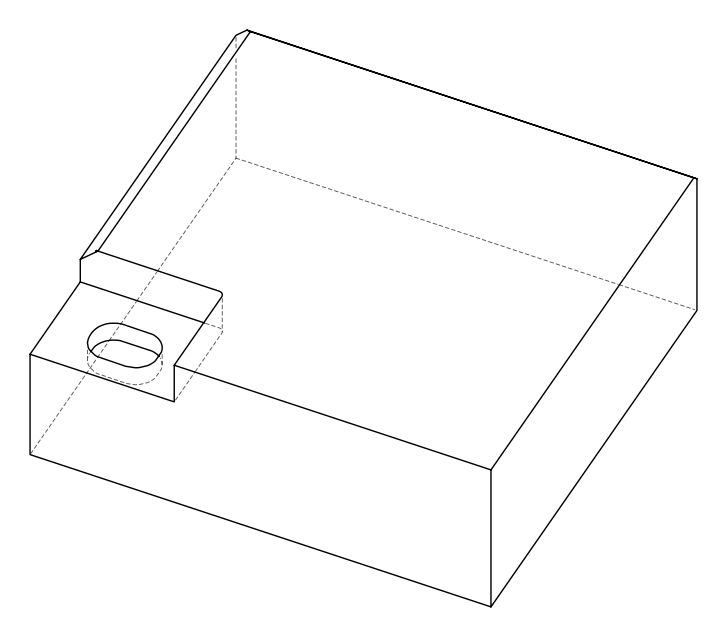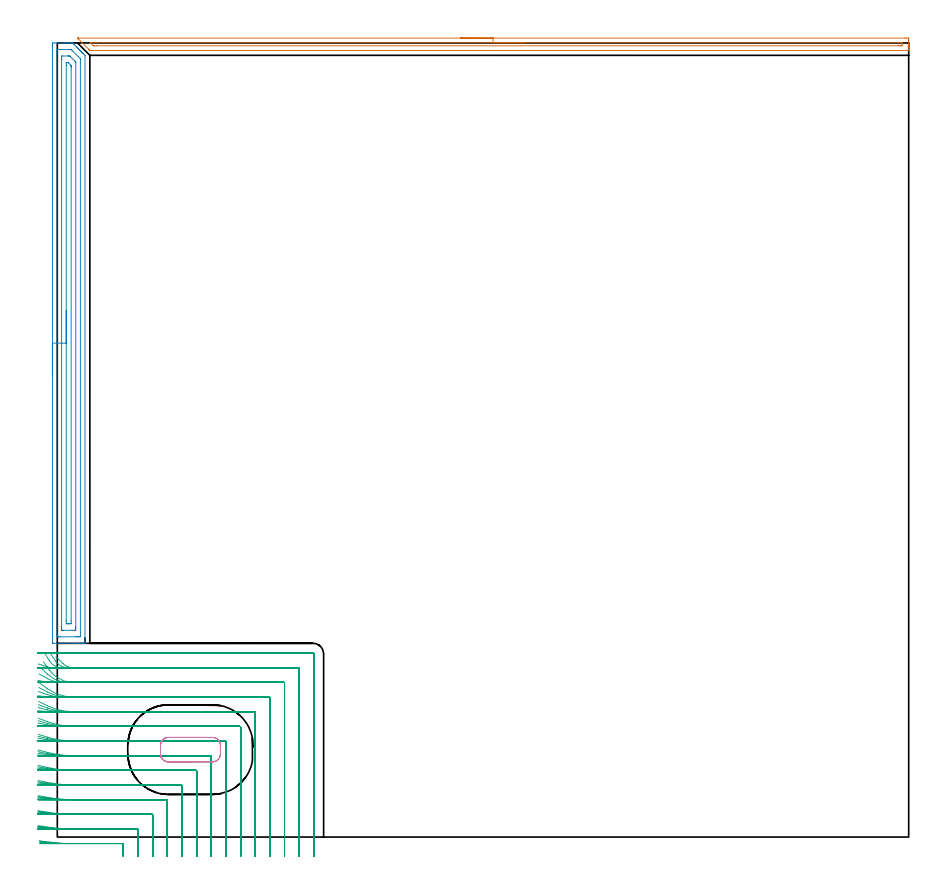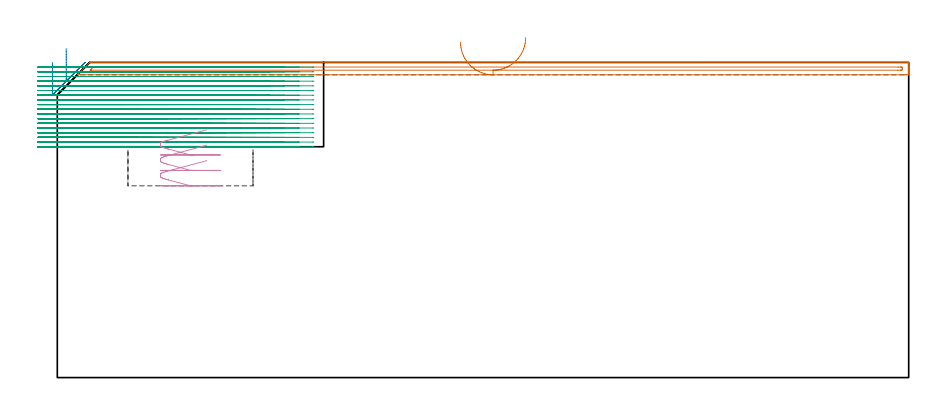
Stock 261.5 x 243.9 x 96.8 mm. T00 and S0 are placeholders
(PLAN: 4 operations, 2 tool changes, 61.5 min)
(1 AREA_MILL | FG_CHAMFER_SURFACE | UGT0205_001 | 4.21 min | 1865 mm3)
(2 AREA_MILL_1 | FG_CHAMFER_SURFACE_1 | UGT0205_001 | 6.09 min | 9479 mm3)
(3 MILL_CORNER_NOTCH_RECTANGULAR | CORNER_NOTCH_RECTANGULAR | NXT0201_008 | Follow Part, ap 1.5, ae 75% | 50.5 min | 125713 mm3)
(4 MILL_RECTANGULAR_POCKET | POCKET_RECTANGULAR_STRAIGHT | UGT0201_104 | Follow Part, ap 5, ae 75% | 0.66 min | 11087 mm3)
(TOOL UGT0205_001 | Chamfer Mill 20 x 3 x 45 deg. | D20 FL50 Z2)
(TOOL NXT0201_008 | ENDMILL 6mm [2P460-0600-NA 1630] | D6 FL26 Z6)
(TOOL UGT0201_104 | End Mill 20 mm | D20 FL22 Z2)
(OP 1 AREA_MILL)
G17 G21 G94 G90
T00 M6
G54
G17 G0 G90 X123.85 Y245.4 S1061 M3
G43 Z106.8 H0
Z103.
G94 G1 X123.888 Z102.128 F250.
X124.002 Z101.264
X124.191 Z100.412
X124.453 Z99.58
X124.787 Z98.774
X125.19 Z98.
X125.659 Z97.264
X126.19 Z96.572
X126.779 Z95.929
X127.422 Z95.34
X128.114 Z94.808
X128.85 Z94.34
X129.624 Z93.937
X130.43 Z93.603
X131.262 Z93.341
X132.114 Z93.152
X132.979 Z93.038
X133.85 Z93.
X260.339
X260.906 Y245.399 Z93.001
X261.465 Y245.392 Z93.003
X261.493 Y245.39 Z93.004
X261.5 Y244.834 Z93.559
Y244.24 Z94.157
Y243.945 Z94.451
Y243.35 Z95.046
Y243.055 Z95.34
Y242.464 Z95.935
Y241.976 Z96.424
Y241.64 Z96.751
Y241.612 Z96.778
X261.408 Y241.604 Z96.792
X261.392 Y241.603 Z96.794
X261.354 Y241.604 Z96.795
X10.36 Y241.6 Z96.8
X9.997 Y241.605 Z96.791
X9.87 Y241.73 Z96.667
X9.606 Y241.993 Z96.406
X6.497 Y245.104 Z93.296
X6.324 Y245.279 Z93.118
X6.218 Y245.392 Z93.006
X6.338 Y245.398 Z93.002
X6.457 Y245.4 Z93.
X6.497
X133.85
Y243.986 Z94.414
X258.231
X259.085 Y243.983 Z94.417
X259.123 Y243.981 Z94.419
X259.49 Y243.945 Z94.455
X259.495 Y243.574 Z94.826
X259.49 Y243.055 Z95.345
X259.156 Y243.023 Z95.377
X259.123 Y243.021 Z95.379
X258.268 Y243.019 Z95.381
X12.144 Y243.014 Z95.386
X11.289 Y243.018 Z95.382
X11.252 Y243.021 Z95.379
X11.007 Y243.055 Z95.345
X10.36 Y243.693 Z94.707
X10.113 Y243.945 Z94.455
X10.086 Y243.975 Z94.425
X10.197 Y243.981 Z94.419
X10.278 Y243.985 Z94.415
X10.32 Y243.986 Z94.414
X10.36
X133.85
X134.722 Z94.452
X135.587 Z94.566
X136.438 Z94.755
X137.27 Z95.017
X138.076 Z95.351
X138.85 Z95.754
X139.586 Z96.223
X140.278 Z96.754
X140.921 Z97.343
X141.511 Z97.986
X142.042 Z98.679
X142.51 Z99.414
X142.913 Z100.188
X143.247 Z100.994
X143.509 Z101.826
X143.698 Z102.678
X143.812 Z103.543
X143.85 Z104.414
G0 Z106.8
M5
M2
(OP 2 AREA_MILL_1)
G17 G21 G94 G90
T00 M6
G54
G17 G0 G90 X-1.5 Y141.7 S1061 M3
G43 Z106.8 H0
Z96.8
G94 G1 Y141.738 Z95.928 F250.
Y141.852 Z95.064
Y142.041 Z94.212
Y142.303 Z93.38
Y142.637 Z92.574
Y143.04 Z91.8
Y143.508 Z91.064
Y144.04 Z90.372
Y144.629 Z89.729
Y145.272 Z89.14
Y145.964 Z88.608
Y146.7 Z88.14
Y147.474 Z87.737
Y148.28 Z87.403
Y149.112 Z87.141
Y149.964 Z86.952
Y150.828 Z86.838
Y151.7 Z86.8
Y242.945
X-1.499 Y243.28 Z86.801
X-1.493 Y243.832 Z86.804
X-1.491 Y243.892 Z86.805
X-0.944 Y243.9 Z87.352
X1.722 Z90.016
X2.267 Z90.564
X2.611 Z90.907
X3.156 Z91.452
X3.5 Z91.795
X4.317 Z92.616
X4.353 Z92.652
X4.691 Y243.899 Z92.986
X4.725 Y243.876 Z93.022
X5.155 Y243.445 Z93.454
X5.278 Y243.323 Z93.575
X5.826 Y242.775 Z94.124
X5.87 Y242.731 Z94.168
X5.916 Y242.685 Z94.215
X6.12 Y242.48 Z94.419
X6.167 Y242.435 Z94.464
X6.214 Y242.387 Z94.513
X6.415 Y242.185 Z94.714
X6.463 Y242.138 Z94.76
X6.511 Y242.089 Z94.81
X6.71 Y241.89 Z95.009
X6.759 Y241.842 Z95.056
X6.809 Y241.791 Z95.108
X7.005 Y241.596 Z95.304
X7.056 Y241.546 Z95.352
X7.107 Y241.493 Z95.406
X7.299 Y241.301 Z95.598
X7.352 Y241.249 Z95.649
X7.405 Y241.196 Z95.704
X7.594 Y241.006 Z95.893
X7.648 Y240.953 Z95.945
X7.703 Y240.898 Z96.002
X7.889 Y240.711 Z96.188
X7.944 Y240.657 Z96.241
X8.001 Y240.6 Z96.299
X8.501 Y240.1 Z96.799
X8.5 Y59.673 Z96.8
X8.497 Y59.51 Z96.788
X8.459 Y59.508 Z96.75
X8.07 Y59.5 Z96.369
X7.744 Z96.043
X7.056 Z95.351
X5.823 Z94.12
X5.278 Z93.572
X4.661 Z92.957
X-1.217 Y59.501 Z87.08
X-1.492 Y59.51 Z86.806
X-1.499 Y59.784 Z86.799
Y59.801
X-1.5 Y151.7 Z86.8
X-0.086 Z88.214
Y240.6
X-0.084 Y241.493 Z88.216
X-0.083 Y241.521 Z88.217
X-0.056 Y241.89 Z88.244
X0.431 Y241.898 Z88.731
X0.833 Y241.899 Z89.133
X1.318 Y241.9 Z89.618
X3.986 Y241.898 Z92.286
X4.186 Y241.893 Z92.486
X4.235 Y241.89 Z92.535
X4.297 Y241.842 Z92.597
X4.389 Y241.755 Z92.689
X4.656 Y241.493 Z92.956
X6.442 Y239.706 Z94.742
X7.056 Y239.083 Z95.356
X7.082 Y238.813 Z95.382
X7.084 Y238.785 Z95.384
X7.086 Y237.92 Z95.386
Y62.8
X7.084 Y61.907 Z95.384
X7.083 Y61.879 Z95.383
X7.056 Y61.51 Z95.356
X6.569 Y61.502 Z94.869
X6.167 Y61.501 Z94.467
X5.682 Y61.5 Z93.982
X0.833 Y61.501 Z89.133
X0.346 Y61.503 Z88.646
X-0.056 Y61.51 Z88.244
X-0.083 Y61.907 Z88.217
X-0.084 Y61.936 Z88.216
X-0.086 Y62.8 Z88.214
Y151.7
X1.328 Z89.628
X1.329 Y238.813 Z89.629
X1.33 Y239.207 Z89.63
X1.336 Y239.706 Z89.636
X1.344 Y239.89 Z89.644
X1.532 Y239.898 Z89.832
X3.308 Y239.9 Z91.608
X3.5 Y239.898 Z91.8
X3.692 Y239.891 Z91.992
X3.806 Y239.883 Z92.106
X3.868 Y239.826 Z92.168
X3.994 Y239.706 Z92.294
X5.278 Y238.422 Z93.578
X5.527 Y238.168 Z93.827
X5.65 Y238.039 Z93.95
X5.665 Y238.007 Z93.965
X5.669 Y237.976 Z93.969
X5.671 Y237.92 Z93.971
Y64.587
X5.67 Y64.193 Z93.97
X5.664 Y63.694 Z93.964
X5.656 Y63.51 Z93.956
X5.468 Y63.502 Z93.768
X5.278 Y63.501 Z93.578
X4.581 Y63.5 Z92.881
X1.915 Z90.215
X1.722 Y63.501 Z90.022
X1.53 Y63.504 Z89.83
X1.402 Y63.51 Z89.702
X1.335 Y63.522 Z89.635
X1.332 Y63.562 Z89.632
X1.33 Y63.694 Z89.63
X1.328 Y64.089 Z89.628
Y64.587
Y151.7
X2.743 Z91.043
Y237.026
X2.748 Y237.782 Z91.048
X2.75 Y237.886 Z91.05
X2.848 Y237.89 Z91.148
X3.065 Y237.894 Z91.365
X3.282 Y237.892 Z91.582
X3.335 Y237.89 Z91.635
X3.393 Y237.846 Z91.693
X3.5 Y237.743 Z91.8
X4.216 Y237.026 Z92.516
X4.25 Y236.974 Z92.55
X4.253 Y236.93 Z92.553
X4.255 Y236.836 Z92.555
X4.257 Y236.645 Z92.557
Y236.265
Y66.374
X4.252 Y65.618 Z92.552
X4.25 Y65.514 Z92.55
X4.152 Y65.51 Z92.452
X3.935 Y65.505 Z92.235
X3.5 Y65.5 Z91.8
X3.481 Z91.781
X3.058 Y65.503 Z91.358
X2.847 Y65.507 Z91.147
X2.75 Y65.511 Z91.05
X2.743 Y66.374 Z91.043
Y151.7
Y152.572 Z91.081
Y153.436 Z91.195
Y154.288 Z91.383
Y155.12 Z91.646
Y155.926 Z91.98
Y156.7 Z92.382
Y157.436 Z92.851
Y158.128 Z93.382
Y158.771 Z93.972
Y159.36 Z94.615
Y159.892 Z95.307
Y160.36 Z96.043
Y160.763 Z96.816
Y161.097 Z97.622
Y161.359 Z98.454
Y161.548 Z99.306
Y161.662 Z100.171
Y161.7 Z101.043
G0 Z106.8
M5
M2
(OP 3 MILL_CORNER_NOTCH_RECTANGULAR)
G17 G21 G94 G90
T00 M6
G54
G17 G0 G90 X20.3 Y-6. S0 M3
G43 Z106.8 H1
Z95.361
G94 G1 Y-3. F250.
Y-2.296 F500.
G3 X20.004 Y-2. R0.3
G1 X4.878
G2 X-2.585 Y-1.522 R58.5
G1 X-5.561 Y-1.139 F250.
G0 Z106.8
X24.8 Y-6.
Z95.361
G1 Y-3.
Y2.204 F500.
G3 X24.504 Y2.5 R0.3
G1 X4.878
G2 X-3. Y3.078 R54.
G1 X-5.968 Y3.515 F250.
G0 Z106.8
X29.3 Y-6.
Z95.361
G1 Y-3.
Y6.704 F500.
G3 X29.004 Y7. R0.3
G1 X4.878
G2 X-3. Y7.631 R49.5
G1 X-5.962 Y8.108 F250.
G0 Z106.8
X33.8 Y-6.
Z95.361
G1 Y-3.
Y11.203 F500.
G3 X33.503 Y11.5 R0.3
G1 X4.878
G2 X-3. Y12.195 R45.
G1 X-5.954 Y12.72 F250.
G0 Z106.8
X38.3 Y-6.
Z95.361
G1 Y-3.
Y15.703 F500.
G3 X38.003 Y16. R0.3
G1 X4.878
G2 X-3. Y16.774 R40.5
G1 X-5.943 Y17.357 F250.
G0 Z106.8
X42.8 Y-6.
Z95.361
G1 Y-3.
Y20.203 F500.
G3 X42.503 Y20.5 R0.3
G1 X4.878
G2 X-3. Y21.373 R36.
G1 X-5.927 Y22.029 F250.
G0 Z106.8
X47.3 Y-6.
Z95.361
G1 Y-3.
Y24.703 F500.
G3 X47.003 Y25. R0.3
G1 X4.878
G2 X-3. Y26.001 R31.5
G1 X-5.905 Y26.751 F250.
G0 Z106.8
X51.8 Y-6.
Z95.361
G1 Y-3.
Y29.203 F500.
G3 X51.503 Y29.5 R0.3
G1 X4.878
G2 X-3. Y30.675 R27.
G1 X-5.869 Y31.55 F250.
G0 Z106.8
X56.3 Y-6.
Z95.361
G1 Y-3.
Y33.703 F500.
G3 X56.003 Y34. R0.3
G1 X4.878
G2 X-3. Y35.424 R22.5
G1 X-5.81 Y36.475 F250.
G0 Z106.8
X60.8 Y-6.
Z95.361
G1 Y-3.
Y38.203 F500.
G3 X60.503 Y38.5 R0.3
G1 X4.878
G2 X-3. Y40.316 R18.
G1 X-5.697 Y41.629 F250.
G0 Z106.8
X65.3 Y-6.
Z95.361
G1 Y-3.
Y42.702 F500.
G3 X65.002 Y43. R0.3
G1 X4.878
G2 X-3. Y45.537 R13.5
G1 X-5.436 Y47.288 F250.
G0 Z106.8
X69.8 Y-6.
Z95.361
G1 Y-3.
Y47.202 F500.
G3 X69.502 Y47.5 R0.3
G1 X4.878
G2 X-2.472 Y51.306 R9.
G1 X-4.203 Y53.756 F250.
G0 Z106.8
X74.3 Y-6.
Z95.361
G1 Y-3.
Y51.702 F500.
G3 X74.002 Y52. R0.3
G1 X4.878
G2 X1.74 Y53.275 R4.5
G1 X-0.41 Y55.367 F250.
G0 Z106.8
X78.8 Y-6.
Z95.361
G1 Y-3.
Y56.202 F500.
G3 X78.502 Y56.5 R0.3
G1 X4.878
X1.878 F250.
G0 Z106.8
X20.3 Y-6.
Z93.922
G1 Y-3.
Y-2.296 F500.
G3 X20.004 Y-2. R0.3
G1 X3.247
G2 X-2.457 Y-1.721 R58.5
G1 X-5.443 Y-1.429 F250.
G0 Z106.8
X24.8 Y-6.
Z93.922
G1 Y-3.
Y2.204 F500.
G3 X24.504 Y2.5 R0.3
G1 X3.247
G2 X-3. Y2.863 R54.
G1 X-5.98 Y3.21 F250.
G0 Z106.8
X29.3 Y-6.
Z93.922
G1 Y-3.
Y6.704 F500.
G3 X29.004 Y7. R0.3
G1 X3.247
G2 X-3. Y7.396 R49.5
G1 X-5.976 Y7.774 F250.
G0 Z106.8
X33.8 Y-6.
Z93.922
G1 Y-3.
Y11.203 F500.
G3 X33.503 Y11.5 R0.3
G1 X3.247
G2 X-3. Y11.936 R45.
G1 X-5.971 Y12.352 F250.
G0 Z106.8
X38.3 Y-6.
Z93.922
G1 Y-3.
Y15.703 F500.
G3 X38.003 Y16. R0.3
G1 X3.247
G2 X-3. Y16.485 R40.5
G1 X-5.964 Y16.947 F250.
G0 Z106.8
X42.8 Y-6.
Z93.922
G1 Y-3.
Y20.203 F500.
G3 X42.503 Y20.5 R0.3
G1 X3.247
G2 X-3. Y21.046 R36.
G1 X-5.954 Y21.567 F250.
G0 Z106.8
X47.3 Y-6.
Z93.922
G1 Y-3.
Y24.703 F500.
G3 X47.003 Y25. R0.3
G1 X3.247
G2 X-3. Y25.626 R31.5
G1 X-5.94 Y26.221 F250.
G0 Z106.8
X51.8 Y-6.
Z93.922
G1 Y-3.
Y29.203 F500.
G3 X51.503 Y29.5 R0.3
G1 X3.247
G2 X-3. Y30.233 R27.
G1 X-5.919 Y30.927 F250.
G0 Z106.8
X56.3 Y-6.
Z93.922
G1 Y-3.
Y33.703 F500.
G3 X56.003 Y34. R0.3
G1 X3.247
G2 X-3. Y34.885 R22.5
G1 X-5.882 Y35.718 F250.
G0 Z106.8
X60.8 Y-6.
Z93.922
G1 Y-3.
Y38.203 F500.
G3 X60.503 Y38.5 R0.3
G1 X3.247
G2 X-3. Y39.619 R18.
G1 X-5.814 Y40.66 F250.
G0 Z106.8
X65.3 Y-6.
Z93.922
G1 Y-3.
Y42.702 F500.
G3 X65.002 Y43. R0.3
G1 X3.247
G2 X-3. Y44.532 R13.5
G1 X-5.659 Y45.921 F250.
G0 Z106.8
X69.8 Y-6.
Z93.922
G1 Y-3.
Y47.202 F500.
G3 X69.502 Y47.5 R0.3
G1 X3.247
G2 X-3. Y50.021 R9.
G1 X-5.16 Y52.104 F250.
G0 Z106.8
X74.3 Y-6.
Z93.922
G1 Y-3.
Y51.702 F500.
G3 X74.002 Y52. R0.3
G1 X3.247
G2 X-0.484 Y53.984 R4.5
G1 X-2.161 Y56.472 F250.
G0 Z106.8
X78.8 Y-6.
Z93.922
G1 Y-3.
Y56.202 F500.
G3 X78.502 Y56.5 R0.3
G1 X3.247
X0.247 F250.
G0 Z106.8
X20.3 Y-6.
Z92.483
G1 Y-3.
Y-2.296 F500.
G3 X20.004 Y-2. R0.3
G1 X1.392
G2 X-2.337 Y-1.881 R58.5
G1 X-5.331 Y-1.69 F250.
G0 Z106.8
X24.8 Y-6.
Z92.483
G1 Y-3.
Y2.204 F500.
G3 X24.504 Y2.5 R0.3
G1 X1.392
G2 X-3. Y2.679 R54.
G1 X-5.99 Y2.923 F250.
G0 Z106.8
X29.3 Y-6.
Z92.483
G1 Y-3.
Y6.704 F500.
G3 X29.004 Y7. R0.3
G1 X1.392
G2 X-3. Y7.195 R49.5
G1 X-5.988 Y7.461 F250.
G0 Z106.8
X33.8 Y-6.
Z92.483
G1 Y-3.
Y11.203 F500.
G3 X33.503 Y11.5 R0.3
G1 X1.392
G2 X-3. Y11.715 R45.
G1 X-5.986 Y12.008 F250.
G0 Z106.8
X38.3 Y-6.
Z92.483
G1 Y-3.
Y15.703 F500.
G3 X38.003 Y16. R0.3
G1 X1.392
G2 X-3. Y16.239 R40.5
G1 X-5.982 Y16.564 F250.
G0 Z106.8
X42.8 Y-6.
Z92.483
G1 Y-3.
Y20.203 F500.
G3 X42.503 Y20.5 R0.3
G1 X1.392
G2 X-3. Y20.769 R36.
G1 X-5.978 Y21.135 F250.
G0 Z106.8
X47.3 Y-6.
Z92.483
G1 Y-3.
Y24.703 F500.
G3 X47.003 Y25. R0.3
G1 X1.392
G2 X-3. Y25.308 R31.5
G1 X-5.971 Y25.726 F250.
G0 Z106.8
X51.8 Y-6.
Z92.483
G1 Y-3.
Y29.203 F500.
G3 X51.503 Y29.5 R0.3
G1 X1.392
G2 X-3. Y29.86 R27.
G1 X-5.96 Y30.348 F250.
G0 Z106.8
X56.3 Y-6.
Z92.483
G1 Y-3.
Y33.703 F500.
G3 X56.003 Y34. R0.3
G1 X1.392
G2 X-3. Y34.433 R22.5
G1 X-5.942 Y35.018 F250.
G0 Z106.8
X60.8 Y-6.
Z92.483
G1 Y-3.
Y38.203 F500.
G3 X60.503 Y38.5 R0.3
G1 X1.392
G2 X-3. Y39.044 R18.
G1 X-5.909 Y39.776 F250.
G0 Z106.8
X65.3 Y-6.
Z92.483
G1 Y-3.
Y42.702 F500.
G3 X65.002 Y43. R0.3
G1 X1.392
G2 X-3. Y43.734 R13.5
G1 X-5.837 Y44.71 F250.
G0 Z106.8
X69.8 Y-6.
Z92.483
G1 Y-3.
Y47.202 F500.
G3 X69.502 Y47.5 R0.3
G1 X1.392
G2 X-3. Y48.644 R9.
G1 X-5.619 Y50.108 F250.
G0 Z106.8
X74.3 Y-6.
Z92.483
G1 Y-3.
Y51.702 F500.
G3 X74.002 Y52. R0.3
G1 X1.392
G2 X-2.47 Y54.191 R4.5
G1 X-4.01 Y56.766 F250.
G0 Z106.8
X78.8 Y-6.
Z92.483
G1 Y-3.
Y56.202 F500.
G3 X78.502 Y56.5 R0.3
G1 X1.392
X-1.608 F250.
G0 Z106.8
X20.3 Y-6.
Z91.044
G1 Y-3.
Y-2.296 F500.
G3 X20.004 Y-2. R0.3
G1 X-1.579
G2 X-2.239 Y-1.996 R58.5
G1 X-5.239 Y-1.962 F250.
G0 Z106.8
X24.8 Y-6.
Z91.044
G1 Y-3.
Y2.204 F500.
G3 X24.504 Y2.5 R0.3
G1 X-1.579
G2 X-3. Y2.519 R54.
G1 X-5.999 Y2.598 F250.
G0 Z106.8
X29.3 Y-6.
Z91.044
G1 Y-3.
Y6.704 F500.
G3 X29.004 Y7. R0.3
G1 X-1.579
G2 X-3. Y7.02 R49.5
G1 X-5.999 Y7.107 F250.
G0 Z106.8
X33.8 Y-6.
Z91.044
G1 Y-3.
Y11.204 F500.
G3 X33.504 Y11.5 R0.3
G1 X-1.579
G2 X-3. Y11.522 R45.
G1 X-5.999 Y11.617 F250.
G0 Z106.8
X38.3 Y-6.
Z91.044
G1 Y-3.
Y15.703 F500.
G3 X38.003 Y16. R0.3
G1 X-1.579
G2 X-3. Y16.025 R40.5
G1 X-5.998 Y16.13 F250.
G0 Z106.8
X42.8 Y-6.
Z91.044
G1 Y-3.
Y20.203 F500.
G3 X42.503 Y20.5 R0.3
G1 X-1.579
G2 X-3. Y20.528 R36.
G1 X-5.998 Y20.646 F250.
G0 Z106.8
X47.3 Y-6.
Z91.044
G1 Y-3.
Y24.703 F500.
G3 X47.003 Y25. R0.3
G1 X-1.579
G2 X-3. Y25.032 R31.5
G1 X-5.997 Y25.167 F250.
G0 Z106.8
X51.8 Y-6.
Z91.044
G1 Y-3.
Y29.203 F500.
G3 X51.503 Y29.5 R0.3
G1 X-1.579
G2 X-3. Y29.537 R27.
G1 X-5.996 Y29.695 F250.
G0 Z106.8
X56.3 Y-6.
Z91.044
G1 Y-3.
Y33.703 F500.
G3 X56.003 Y34. R0.3
G1 X-1.579
G2 X-3. Y34.045 R22.5
G1 X-5.994 Y34.234 F250.
G0 Z106.8
X60.8 Y-6.
Z91.044
G1 Y-3.
Y38.203 F500.
G3 X60.503 Y38.5 R0.3
G1 X-1.579
G2 X-3. Y38.556 R18.
G1 X-5.991 Y38.793 F250.
G0 Z106.8
X65.3 Y-6.
Z91.044
G1 Y-3.
Y42.702 F500.
G3 X65.002 Y43. R0.3
G1 X-1.579
G2 X-3. Y43.075 R13.5
G1 X-5.983 Y43.391 F250.
G0 Z106.8
X69.8 Y-6.
Z91.044
G1 Y-3.
Y47.202 F500.
G3 X69.502 Y47.5 R0.3
G1 X-1.579
G2 X-3. Y47.613 R9.
G1 X-5.962 Y48.087 F250.
G0 Z106.8
X74.3 Y-6.
Z91.044
G1 Y-3.
Y51.702 F500.
G3 X74.002 Y52. R0.3
G1 X-1.579
G2 X-3. Y52.23 R4.5
G1 X-5.846 Y53.178 F250.
G0 Z106.8
X78.8 Y-6.
Z91.044
G1 Y-3.
Y56.202 F500.
G3 X78.502 Y56.5 R0.3
G1 X-1.579
X-4.579 F250.
G0 Z106.8
X20.3 Y-6.
Z89.605
G1 Y-3.
Y-2.296 F500.
G3 X20.004 Y-2. R0.3
G1 X-2.236
X-5.236 F250.
G0 Z106.8
X24.8 Y-6.
Z89.605
G1 Y-3.
Y2.204 F500.
G3 X24.504 Y2.5 R0.3
G1 X-2.812
X-3.
X-6. Y2.511 F250.
G0 Z106.8
X29.3 Y-6.
Z89.605
G1 Y-3.
Y6.704 F500.
G3 X29.004 Y7. R0.3
G1 X-2.812
X-3.
X-6. Y7.012 F250.
G0 Z106.8
X33.8 Y-6.
Z89.605
G1 Y-3.
Y11.203 F500.
G3 X33.503 Y11.5 R0.3
G1 X-2.812
X-3.
X-6. Y11.513 F250.
G0 Z106.8
X38.3 Y-6.
Z89.605
G1 Y-3.
Y15.703 F500.
G3 X38.003 Y16. R0.3
G1 X-2.812
X-3.
X-6. Y16.014 F250.
G0 Z106.8
X42.8 Y-6.
Z89.605
G1 Y-3.
Y20.203 F500.
G3 X42.503 Y20.5 R0.3
G1 X-2.812
X-3.
X-6. Y20.516 F250.
G0 Z106.8
X47.3 Y-6.
Z89.605
G1 Y-3.
Y24.703 F500.
G3 X47.003 Y25. R0.3
G1 X-2.812
X-3. Y25.001
X-6. Y25.018 F250.
G0 Z106.8
X51.8 Y-6.
Z89.605
G1 Y-3.
Y29.203 F500.
G3 X51.503 Y29.5 R0.3
G1 X-2.812
X-3. Y29.501
X-6. Y29.522 F250.
G0 Z106.8
X56.3 Y-6.
Z89.605
G1 Y-3.
Y33.703 F500.
G3 X56.003 Y34. R0.3
G1 X-2.812
X-3. Y34.001
X-6. Y34.026 F250.
G0 Z106.8
X60.8 Y-6.
Z89.605
G1 Y-3.
Y38.203 F500.
G3 X60.503 Y38.5 R0.3
G1 X-2.812
X-3. Y38.501
X-6. Y38.532 F250.
G0 Z106.8
X65.3 Y-6.
Z89.605
G1 Y-3.
Y42.702 F500.
G3 X65.002 Y43. R0.3
G1 X-2.812
X-3. Y43.001
X-6. Y43.043 F250.
G0 Z106.8
X69.8 Y-6.
Z89.605
G1 Y-3.
Y47.202 F500.
G3 X69.502 Y47.5 R0.3
G1 X-2.812
X-3. Y47.502
X-5.999 Y47.565 F250.
G0 Z106.8
X74.3 Y-6.
Z89.605
G1 Y-3.
Y51.702 F500.
G3 X74.002 Y52. R0.3
G1 X-2.812
X-3. Y52.004
X-5.997 Y52.129 F250.
G0 Z106.8
X78.8 Y-6.
Z89.605
G1 Y-3.
Y56.202 F500.
G3 X78.502 Y56.5 R0.3
G1 X-2.812
X-5.812 F250.
G0 Z106.8
X20.3 Y-6.
Z88.167
G1 Y-3.
Y-2.296 F500.
G3 X20.004 Y-2. R0.3
G1 X-2.236
X-5.236 F250.
G0 Z106.8
X24.8 Y-6.
Z88.167
G1 Y-3.
Y2.204 F500.
G3 X24.504 Y2.5 R0.3
G1 X-3.
X-6. F250.
G0 Z106.8
X29.3 Y-6.
Z88.167
G1 Y-3.
Y6.704 F500.
G3 X29.004 Y7. R0.3
G1 X-3.
X-6. F250.
G0 Z106.8
X33.8 Y-6.
Z88.167
G1 Y-3.
Y11.204 F500.
G3 X33.504 Y11.5 R0.3
G1 X-3.
X-6. F250.
G0 Z106.8
X38.3 Y-6.
Z88.167
G1 Y-3.
Y15.703 F500.
G3 X38.003 Y16. R0.3
G1 X-3.
X-6. F250.
G0 Z106.8
X42.8 Y-6.
Z88.167
G1 Y-3.
Y20.203 F500.
G3 X42.503 Y20.5 R0.3
G1 X-3.
X-6. F250.
G0 Z106.8
X47.3 Y-6.
Z88.167
G1 Y-3.
Y24.703 F500.
G3 X47.003 Y25. R0.3
G1 X-3.
X-6. F250.
G0 Z106.8
X51.8 Y-6.
Z88.167
G1 Y-3.
Y29.203 F500.
G3 X51.503 Y29.5 R0.3
G1 X-3.
X-6. F250.
G0 Z106.8
X56.3 Y-6.
Z88.167
G1 Y-3.
Y33.703 F500.
G3 X56.003 Y34. R0.3
G1 X-3.
X-6. F250.
G0 Z106.8
X60.8 Y-6.
Z88.167
G1 Y-3.
Y38.203 F500.
G3 X60.503 Y38.5 R0.3
G1 X-3.
X-6. F250.
G0 Z106.8
X65.3 Y-6.
Z88.167
G1 Y-3.
Y42.702 F500.
G3 X65.002 Y43. R0.3
G1 X-3.
X-6. F250.
G0 Z106.8
X69.8 Y-6.
Z88.167
G1 Y-3.
Y47.202 F500.
G3 X69.502 Y47.5 R0.3
G1 X-3.
X-6. F250.
G0 Z106.8
X74.3 Y-6.
Z88.167
G1 Y-3.
Y51.702 F500.
G3 X74.002 Y52. R0.3
G1 X-3.
X-6. F250.
G0 Z106.8
X78.8 Y-6.
Z88.167
G1 Y-3.
Y56.202 F500.
G3 X78.502 Y56.5 R0.3
G1 X-3.
X-6. F250.
G0 Z106.8
X20.3 Y-6.
Z86.728
G1 Y-3.
Y-2.296 F500.
G3 X20.004 Y-2. R0.3
G1 X-2.236
X-5.236 F250.
G0 Z106.8
X24.8 Y-6.
Z86.728
G1 Y-3.
Y2.204 F500.
G3 X24.504 Y2.5 R0.3
G1 X-3.
X-6. F250.
G0 Z106.8
X29.3 Y-6.
Z86.728
G1 Y-3.
Y6.704 F500.
G3 X29.004 Y7. R0.3
G1 X-3.
X-6. F250.
G0 Z106.8
X33.8 Y-6.
Z86.728
G1 Y-3.
Y11.204 F500.
G3 X33.504 Y11.5 R0.3
G1 X-3.
X-6. F250.
G0 Z106.8
X38.3 Y-6.
Z86.728
G1 Y-3.
Y15.703 F500.
G3 X38.003 Y16. R0.3
G1 X-3.
X-6. F250.
G0 Z106.8
X42.8 Y-6.
Z86.728
G1 Y-3.
Y20.203 F500.
G3 X42.503 Y20.5 R0.3
G1 X-3.
X-6. F250.
G0 Z106.8
X47.3 Y-6.
Z86.728
G1 Y-3.
Y24.703 F500.
G3 X47.003 Y25. R0.3
G1 X-3.
X-6. F250.
G0 Z106.8
X51.8 Y-6.
Z86.728
G1 Y-3.
Y29.203 F500.
G3 X51.503 Y29.5 R0.3
G1 X-3.
X-6. F250.
G0 Z106.8
X56.3 Y-6.
Z86.728
G1 Y-3.
Y33.703 F500.
G3 X56.003 Y34. R0.3
G1 X-3.
X-6. F250.
G0 Z106.8
X60.8 Y-6.
Z86.728
G1 Y-3.
Y38.203 F500.
G3 X60.503 Y38.5 R0.3
G1 X-3.
X-6. F250.
G0 Z106.8
X65.3 Y-6.
Z86.728
G1 Y-3.
Y42.702 F500.
G3 X65.002 Y43. R0.3
G1 X-3.
X-6. F250.
G0 Z106.8
X69.8 Y-6.
Z86.728
G1 Y-3.
Y47.202 F500.
G3 X69.502 Y47.5 R0.3
G1 X-3.
X-6. F250.
G0 Z106.8
X74.3 Y-6.
Z86.728
G1 Y-3.
Y51.702 F500.
G3 X74.002 Y52. R0.3
G1 X-3.
X-6. F250.
G0 Z106.8
X78.8 Y-6.
Z86.728
G1 Y-3.
Y56.202 F500.
G3 X78.502 Y56.5 R0.3
G1 X-3.
X-6. F250.
G0 Z106.8
X20.3 Y-6.
Z85.289
G1 Y-3.
Y-2.296 F500.
G3 X20.004 Y-2. R0.3
G1 X-2.236
X-5.236 F250.
G0 Z106.8
X24.8 Y-6.
Z85.289
G1 Y-3.
Y2.204 F500.
G3 X24.504 Y2.5 R0.3
G1 X-3.
X-6. F250.
G0 Z106.8
X29.3 Y-6.
Z85.289
G1 Y-3.
Y6.704 F500.
G3 X29.004 Y7. R0.3
G1 X-3.
X-6. F250.
G0 Z106.8
X33.8 Y-6.
Z85.289
G1 Y-3.
Y11.204 F500.
G3 X33.504 Y11.5 R0.3
G1 X-3.
X-6. F250.
G0 Z106.8
X38.3 Y-6.
Z85.289
G1 Y-3.
Y15.703 F500.
G3 X38.003 Y16. R0.3
G1 X-3.
X-6. F250.
G0 Z106.8
X42.8 Y-6.
Z85.289
G1 Y-3.
Y20.203 F500.
G3 X42.503 Y20.5 R0.3
G1 X-3.
X-6. F250.
G0 Z106.8
X47.3 Y-6.
Z85.289
G1 Y-3.
Y24.703 F500.
G3 X47.003 Y25. R0.3
G1 X-3.
X-6. F250.
G0 Z106.8
X51.8 Y-6.
Z85.289
G1 Y-3.
Y29.203 F500.
G3 X51.503 Y29.5 R0.3
G1 X-3.
X-6. F250.
G0 Z106.8
X56.3 Y-6.
Z85.289
G1 Y-3.
Y33.703 F500.
G3 X56.003 Y34. R0.3
G1 X-3.
X-6. F250.
G0 Z106.8
X60.8 Y-6.
Z85.289
G1 Y-3.
Y38.203 F500.
G3 X60.503 Y38.5 R0.3
G1 X-3.
X-6. F250.
G0 Z106.8
X65.3 Y-6.
Z85.289
G1 Y-3.
Y42.702 F500.
G3 X65.002 Y43. R0.3
G1 X-3.
X-6. F250.
G0 Z106.8
X69.8 Y-6.
Z85.289
G1 Y-3.
Y47.202 F500.
G3 X69.502 Y47.5 R0.3
G1 X-3.
X-6. F250.
G0 Z106.8
X74.3 Y-6.
Z85.289
G1 Y-3.
Y51.702 F500.
G3 X74.002 Y52. R0.3
G1 X-3.
X-6. F250.
G0 Z106.8
X78.8 Y-6.
Z85.289
G1 Y-3.
Y56.202 F500.
G3 X78.502 Y56.5 R0.3
G1 X-3.
X-6. F250.
G0 Z106.8
X20.3 Y-6.
Z83.85
G1 Y-3.
Y-2.296 F500.
G3 X20.004 Y-2. R0.3
G1 X-2.236
X-5.236 F250.
G0 Z106.8
X24.8 Y-6.
Z83.85
G1 Y-3.
Y2.204 F500.
G3 X24.504 Y2.5 R0.3
G1 X-3.
X-6. F250.
G0 Z106.8
X29.3 Y-6.
Z83.85
G1 Y-3.
Y6.704 F500.
G3 X29.004 Y7. R0.3
G1 X-3.
X-6. F250.
G0 Z106.8
X33.8 Y-6.
Z83.85
G1 Y-3.
Y11.204 F500.
G3 X33.504 Y11.5 R0.3
G1 X-3.
X-6. F250.
G0 Z106.8
X38.3 Y-6.
Z83.85
G1 Y-3.
Y15.703 F500.
G3 X38.003 Y16. R0.3
G1 X-3.
X-6. F250.
G0 Z106.8
X42.8 Y-6.
Z83.85
G1 Y-3.
Y20.203 F500.
G3 X42.503 Y20.5 R0.3
G1 X-3.
X-6. F250.
G0 Z106.8
X47.3 Y-6.
Z83.85
G1 Y-3.
Y24.703 F500.
G3 X47.003 Y25. R0.3
G1 X-3.
X-6. F250.
G0 Z106.8
X51.8 Y-6.
Z83.85
G1 Y-3.
Y29.203 F500.
G3 X51.503 Y29.5 R0.3
G1 X-3.
X-6. F250.
G0 Z106.8
X56.3 Y-6.
Z83.85
G1 Y-3.
Y33.703 F500.
G3 X56.003 Y34. R0.3
G1 X-3.
X-6. F250.
G0 Z106.8
X60.8 Y-6.
Z83.85
G1 Y-3.
Y38.203 F500.
G3 X60.503 Y38.5 R0.3
G1 X-3.
X-6. F250.
G0 Z106.8
X65.3 Y-6.
Z83.85
G1 Y-3.
Y42.702 F500.
G3 X65.002 Y43. R0.3
G1 X-3.
X-6. F250.
G0 Z106.8
X69.8 Y-6.
Z83.85
G1 Y-3.
Y47.202 F500.
G3 X69.502 Y47.5 R0.3
G1 X-3.
X-6. F250.
G0 Z106.8
X74.3 Y-6.
Z83.85
G1 Y-3.
Y51.702 F500.
G3 X74.002 Y52. R0.3
G1 X-3.
X-6. F250.
G0 Z106.8
X78.8 Y-6.
Z83.85
G1 Y-3.
Y56.202 F500.
G3 X78.502 Y56.5 R0.3
G1 X-3.
X-6. F250.
G0 Z106.8
X20.3 Y-6.
Z82.411
G1 Y-3.
Y-2.296 F500.
G3 X20.004 Y-2. R0.3
G1 X-2.236
X-5.236 F250.
G0 Z106.8
X24.8 Y-6.
Z82.411
G1 Y-3.
Y2.204 F500.
G3 X24.504 Y2.5 R0.3
G1 X-3.
X-6. F250.
G0 Z106.8
X29.3 Y-6.
Z82.411
G1 Y-3.
Y6.704 F500.
G3 X29.004 Y7. R0.3
G1 X-3.
X-6. F250.
G0 Z106.8
X33.8 Y-6.
Z82.411
G1 Y-3.
Y11.204 F500.
G3 X33.504 Y11.5 R0.3
G1 X-3.
X-6. F250.
G0 Z106.8
X38.3 Y-6.
Z82.411
G1 Y-3.
Y15.703 F500.
G3 X38.003 Y16. R0.3
G1 X-3.
X-6. F250.
G0 Z106.8
X42.8 Y-6.
Z82.411
G1 Y-3.
Y20.203 F500.
G3 X42.503 Y20.5 R0.3
G1 X-3.
X-6. F250.
G0 Z106.8
X47.3 Y-6.
Z82.411
G1 Y-3.
Y24.703 F500.
G3 X47.003 Y25. R0.3
G1 X-3.
X-6. F250.
G0 Z106.8
X51.8 Y-6.
Z82.411
G1 Y-3.
Y29.203 F500.
G3 X51.503 Y29.5 R0.3
G1 X-3.
X-6. F250.
G0 Z106.8
X56.3 Y-6.
Z82.411
G1 Y-3.
Y33.703 F500.
G3 X56.003 Y34. R0.3
G1 X-3.
X-6. F250.
G0 Z106.8
X60.8 Y-6.
Z82.411
G1 Y-3.
Y38.203 F500.
G3 X60.503 Y38.5 R0.3
G1 X-3.
X-6. F250.
G0 Z106.8
X65.3 Y-6.
Z82.411
G1 Y-3.
Y42.702 F500.
G3 X65.002 Y43. R0.3
G1 X-3.
X-6. F250.
G0 Z106.8
X69.8 Y-6.
Z82.411
G1 Y-3.
Y47.202 F500.
G3 X69.502 Y47.5 R0.3
G1 X-3.
X-6. F250.
G0 Z106.8
X74.3 Y-6.
Z82.411
G1 Y-3.
Y51.702 F500.
G3 X74.002 Y52. R0.3
G1 X-3.
X-6. F250.
G0 Z106.8
X78.8 Y-6.
Z82.411
G1 Y-3.
Y56.202 F500.
G3 X78.502 Y56.5 R0.3
G1 X-3.
X-6. F250.
G0 Z106.8
X20.3 Y-6.
Z80.972
G1 Y-3.
Y-2.296 F500.
G3 X20.004 Y-2. R0.3
G1 X-2.236
X-5.236 F250.
G0 Z106.8
X24.8 Y-6.
Z80.972
G1 Y-3.
Y2.204 F500.
G3 X24.504 Y2.5 R0.3
G1 X-3.
X-6. F250.
G0 Z106.8
X29.3 Y-6.
Z80.972
G1 Y-3.
Y6.704 F500.
G3 X29.004 Y7. R0.3
G1 X-3.
X-6. F250.
G0 Z106.8
X33.8 Y-6.
Z80.972
G1 Y-3.
Y11.204 F500.
G3 X33.504 Y11.5 R0.3
G1 X-3.
X-6. F250.
G0 Z106.8
X38.3 Y-6.
Z80.972
G1 Y-3.
Y15.703 F500.
G3 X38.003 Y16. R0.3
G1 X-3.
X-6. F250.
G0 Z106.8
X42.8 Y-6.
Z80.972
G1 Y-3.
Y20.203 F500.
G3 X42.503 Y20.5 R0.3
G1 X-3.
X-6. F250.
G0 Z106.8
X47.3 Y-6.
Z80.972
G1 Y-3.
Y24.703 F500.
G3 X47.003 Y25. R0.3
G1 X-3.
X-6. F250.
G0 Z106.8
X51.8 Y-6.
Z80.972
G1 Y-3.
Y29.203 F500.
G3 X51.503 Y29.5 R0.3
G1 X-3.
X-6. F250.
G0 Z106.8
X56.3 Y-6.
Z80.972
G1 Y-3.
Y33.703 F500.
G3 X56.003 Y34. R0.3
G1 X-3.
X-6. F250.
G0 Z106.8
X60.8 Y-6.
Z80.972
G1 Y-3.
Y38.203 F500.
G3 X60.503 Y38.5 R0.3
G1 X-3.
X-6. F250.
G0 Z106.8
X65.3 Y-6.
Z80.972
G1 Y-3.
Y42.702 F500.
G3 X65.002 Y43. R0.3
G1 X-3.
X-6. F250.
G0 Z106.8
X69.8 Y-6.
Z80.972
G1 Y-3.
Y47.202 F500.
G3 X69.502 Y47.5 R0.3
G1 X-3.
X-6. F250.
G0 Z106.8
X74.3 Y-6.
Z80.972
G1 Y-3.
Y51.702 F500.
G3 X74.002 Y52. R0.3
G1 X-3.
X-6. F250.
G0 Z106.8
X78.8 Y-6.
Z80.972
G1 Y-3.
Y56.202 F500.
G3 X78.502 Y56.5 R0.3
G1 X-3.
X-6. F250.
G0 Z106.8
X20.3 Y-6.
Z79.533
G1 Y-3.
Y-2.296 F500.
G3 X20.004 Y-2. R0.3
G1 X-2.236
X-5.236 F250.
G0 Z106.8
X24.8 Y-6.
Z79.533
G1 Y-3.
Y2.204 F500.
G3 X24.504 Y2.5 R0.3
G1 X-3.
X-6. F250.
G0 Z106.8
X29.3 Y-6.
Z79.533
G1 Y-3.
Y6.704 F500.
G3 X29.004 Y7. R0.3
G1 X-3.
X-6. F250.
G0 Z106.8
X33.8 Y-6.
Z79.533
G1 Y-3.
Y11.204 F500.
G3 X33.504 Y11.5 R0.3
G1 X-3.
X-6. F250.
G0 Z106.8
X38.3 Y-6.
Z79.533
G1 Y-3.
Y15.703 F500.
G3 X38.003 Y16. R0.3
G1 X-3.
X-6. F250.
G0 Z106.8
X42.8 Y-6.
Z79.533
G1 Y-3.
Y20.203 F500.
G3 X42.503 Y20.5 R0.3
G1 X-3.
X-6. F250.
G0 Z106.8
X47.3 Y-6.
Z79.533
G1 Y-3.
Y24.703 F500.
G3 X47.003 Y25. R0.3
G1 X-3.
X-6. F250.
G0 Z106.8
X51.8 Y-6.
Z79.533
G1 Y-3.
Y29.203 F500.
G3 X51.503 Y29.5 R0.3
G1 X-3.
X-6. F250.
G0 Z106.8
X56.3 Y-6.
Z79.533
G1 Y-3.
Y33.703 F500.
G3 X56.003 Y34. R0.3
G1 X-3.
X-6. F250.
G0 Z106.8
X60.8 Y-6.
Z79.533
G1 Y-3.
Y38.203 F500.
G3 X60.503 Y38.5 R0.3
G1 X-3.
X-6. F250.
G0 Z106.8
X65.3 Y-6.
Z79.533
G1 Y-3.
Y42.702 F500.
G3 X65.002 Y43. R0.3
G1 X-3.
X-6. F250.
G0 Z106.8
X69.8 Y-6.
Z79.533
G1 Y-3.
Y47.202 F500.
G3 X69.502 Y47.5 R0.3
G1 X-3.
X-6. F250.
G0 Z106.8
X74.3 Y-6.
Z79.533
G1 Y-3.
Y51.702 F500.
G3 X74.002 Y52. R0.3
G1 X-3.
X-6. F250.
G0 Z106.8
X78.8 Y-6.
Z79.533
G1 Y-3.
Y56.202 F500.
G3 X78.502 Y56.5 R0.3
G1 X-3.
X-6. F250.
G0 Z106.8
X20.3 Y-6.
Z78.094
G1 Y-3.
Y-2.296 F500.
G3 X20.004 Y-2. R0.3
G1 X-2.236
X-5.236 F250.
G0 Z106.8
X24.8 Y-6.
Z78.094
G1 Y-3.
Y2.204 F500.
G3 X24.504 Y2.5 R0.3
G1 X-3.
X-6. F250.
G0 Z106.8
X29.3 Y-6.
Z78.094
G1 Y-3.
Y6.704 F500.
G3 X29.004 Y7. R0.3
G1 X-3.
X-6. F250.
G0 Z106.8
X33.8 Y-6.
Z78.094
G1 Y-3.
Y11.204 F500.
G3 X33.504 Y11.5 R0.3
G1 X-3.
X-6. F250.
G0 Z106.8
X38.3 Y-6.
Z78.094
G1 Y-3.
Y15.703 F500.
G3 X38.003 Y16. R0.3
G1 X-3.
X-6. F250.
G0 Z106.8
X42.8 Y-6.
Z78.094
G1 Y-3.
Y20.203 F500.
G3 X42.503 Y20.5 R0.3
G1 X-3.
X-6. F250.
G0 Z106.8
X47.3 Y-6.
Z78.094
G1 Y-3.
Y24.703 F500.
G3 X47.003 Y25. R0.3
G1 X-3.
X-6. F250.
G0 Z106.8
X51.8 Y-6.
Z78.094
G1 Y-3.
Y29.203 F500.
G3 X51.503 Y29.5 R0.3
G1 X-3.
X-6. F250.
G0 Z106.8
X56.3 Y-6.
Z78.094
G1 Y-3.
Y33.703 F500.
G3 X56.003 Y34. R0.3
G1 X-3.
X-6. F250.
G0 Z106.8
X60.8 Y-6.
Z78.094
G1 Y-3.
Y38.203 F500.
G3 X60.503 Y38.5 R0.3
G1 X-3.
X-6. F250.
G0 Z106.8
X65.3 Y-6.
Z78.094
G1 Y-3.
Y42.702 F500.
G3 X65.002 Y43. R0.3
G1 X-3.
X-6. F250.
G0 Z106.8
X69.8 Y-6.
Z78.094
G1 Y-3.
Y47.202 F500.
G3 X69.502 Y47.5 R0.3
G1 X-3.
X-6. F250.
G0 Z106.8
X74.3 Y-6.
Z78.094
G1 Y-3.
Y51.702 F500.
G3 X74.002 Y52. R0.3
G1 X-3.
X-6. F250.
G0 Z106.8
X78.8 Y-6.
Z78.094
G1 Y-3.
Y56.202 F500.
G3 X78.502 Y56.5 R0.3
G1 X-3.
X-6. F250.
G0 Z106.8
X20.3 Y-6.
Z76.656
G1 Y-3.
Y-2.296 F500.
G3 X20.004 Y-2. R0.3
G1 X-2.236
X-5.236 F250.
G0 Z106.8
X24.8 Y-6.
Z76.656
G1 Y-3.
Y2.204 F500.
G3 X24.504 Y2.5 R0.3
G1 X-3.
X-6. F250.
G0 Z106.8
X29.3 Y-6.
Z76.656
G1 Y-3.
Y6.704 F500.
G3 X29.004 Y7. R0.3
G1 X-3.
X-6. F250.
G0 Z106.8
X33.8 Y-6.
Z76.656
G1 Y-3.
Y11.204 F500.
G3 X33.504 Y11.5 R0.3
G1 X-3.
X-6. F250.
G0 Z106.8
X38.3 Y-6.
Z76.656
G1 Y-3.
Y15.703 F500.
G3 X38.003 Y16. R0.3
G1 X-3.
X-6. F250.
G0 Z106.8
X42.8 Y-6.
Z76.656
G1 Y-3.
Y20.203 F500.
G3 X42.503 Y20.5 R0.3
G1 X-3.
X-6. F250.
G0 Z106.8
X47.3 Y-6.
Z76.656
G1 Y-3.
Y24.703 F500.
G3 X47.003 Y25. R0.3
G1 X-3.
X-6. F250.
G0 Z106.8
X51.8 Y-6.
Z76.656
G1 Y-3.
Y29.203 F500.
G3 X51.503 Y29.5 R0.3
G1 X-3.
X-6. F250.
G0 Z106.8
X56.3 Y-6.
Z76.656
G1 Y-3.
Y33.703 F500.
G3 X56.003 Y34. R0.3
G1 X-3.
X-6. F250.
G0 Z106.8
X60.8 Y-6.
Z76.656
G1 Y-3.
Y38.203 F500.
G3 X60.503 Y38.5 R0.3
G1 X-3.
X-6. F250.
G0 Z106.8
X65.3 Y-6.
Z76.656
G1 Y-3.
Y42.702 F500.
G3 X65.002 Y43. R0.3
G1 X-3.
X-6. F250.
G0 Z106.8
X69.8 Y-6.
Z76.656
G1 Y-3.
Y47.202 F500.
G3 X69.502 Y47.5 R0.3
G1 X-3.
X-6. F250.
G0 Z106.8
X74.3 Y-6.
Z76.656
G1 Y-3.
Y51.702 F500.
G3 X74.002 Y52. R0.3
G1 X-3.
X-6. F250.
G0 Z106.8
X78.8 Y-6.
Z76.656
G1 Y-3.
Y56.202 F500.
G3 X78.502 Y56.5 R0.3
G1 X-3.
X-6. F250.
G0 Z106.8
X20.3 Y-6.
Z75.217
G1 Y-3.
Y-2.296 F500.
G3 X20.004 Y-2. R0.3
G1 X-2.236
X-5.236 F250.
G0 Z106.8
X24.8 Y-6.
Z75.217
G1 Y-3.
Y2.204 F500.
G3 X24.504 Y2.5 R0.3
G1 X-3.
X-6. F250.
G0 Z106.8
X29.3 Y-6.
Z75.217
G1 Y-3.
Y6.704 F500.
G3 X29.004 Y7. R0.3
G1 X-3.
X-6. F250.
G0 Z106.8
X33.8 Y-6.
Z75.217
G1 Y-3.
Y11.204 F500.
G3 X33.504 Y11.5 R0.3
G1 X-3.
X-6. F250.
G0 Z106.8
X38.3 Y-6.
Z75.217
G1 Y-3.
Y15.703 F500.
G3 X38.003 Y16. R0.3
G1 X-3.
X-6. F250.
G0 Z106.8
X42.8 Y-6.
Z75.217
G1 Y-3.
Y20.203 F500.
G3 X42.503 Y20.5 R0.3
G1 X-3.
X-6. F250.
G0 Z106.8
X47.3 Y-6.
Z75.217
G1 Y-3.
Y24.703 F500.
G3 X47.003 Y25. R0.3
G1 X-3.
X-6. F250.
G0 Z106.8
X51.8 Y-6.
Z75.217
G1 Y-3.
Y29.203 F500.
G3 X51.503 Y29.5 R0.3
G1 X-3.
X-6. F250.
G0 Z106.8
X56.3 Y-6.
Z75.217
G1 Y-3.
Y33.703 F500.
G3 X56.003 Y34. R0.3
G1 X-3.
X-6. F250.
G0 Z106.8
X60.8 Y-6.
Z75.217
G1 Y-3.
Y38.203 F500.
G3 X60.503 Y38.5 R0.3
G1 X-3.
X-6. F250.
G0 Z106.8
X65.3 Y-6.
Z75.217
G1 Y-3.
Y42.702 F500.
G3 X65.002 Y43. R0.3
G1 X-3.
X-6. F250.
G0 Z106.8
X69.8 Y-6.
Z75.217
G1 Y-3.
Y47.202 F500.
G3 X69.502 Y47.5 R0.3
G1 X-3.
X-6. F250.
G0 Z106.8
X74.3 Y-6.
Z75.217
G1 Y-3.
Y51.702 F500.
G3 X74.002 Y52. R0.3
G1 X-3.
X-6. F250.
G0 Z106.8
X78.8 Y-6.
Z75.217
G1 Y-3.
Y56.202 F500.
G3 X78.502 Y56.5 R0.3
G1 X-3.
X-6. F250.
G0 Z106.8
X20.3 Y-6.
Z73.778
G1 Y-3.
Y-2.296 F500.
G3 X20.004 Y-2. R0.3
G1 X-2.236
X-5.236 F250.
G0 Z106.8
X24.8 Y-6.
Z73.778
G1 Y-3.
Y2.204 F500.
G3 X24.504 Y2.5 R0.3
G1 X-3.
X-6. F250.
G0 Z106.8
X29.3 Y-6.
Z73.778
G1 Y-3.
Y6.704 F500.
G3 X29.004 Y7. R0.3
G1 X-3.
X-6. F250.
G0 Z106.8
X33.8 Y-6.
Z73.778
G1 Y-3.
Y11.204 F500.
G3 X33.504 Y11.5 R0.3
G1 X-3.
X-6. F250.
G0 Z106.8
X38.3 Y-6.
Z73.778
G1 Y-3.
Y15.703 F500.
G3 X38.003 Y16. R0.3
G1 X-3.
X-6. F250.
G0 Z106.8
X42.8 Y-6.
Z73.778
G1 Y-3.
Y20.203 F500.
G3 X42.503 Y20.5 R0.3
G1 X-3.
X-6. F250.
G0 Z106.8
X47.3 Y-6.
Z73.778
G1 Y-3.
Y24.703 F500.
G3 X47.003 Y25. R0.3
G1 X-3.
X-6. F250.
G0 Z106.8
X51.8 Y-6.
Z73.778
G1 Y-3.
Y29.203 F500.
G3 X51.503 Y29.5 R0.3
G1 X-3.
X-6. F250.
G0 Z106.8
X56.3 Y-6.
Z73.778
G1 Y-3.
Y33.703 F500.
G3 X56.003 Y34. R0.3
G1 X-3.
X-6. F250.
G0 Z106.8
X60.8 Y-6.
Z73.778
G1 Y-3.
Y38.203 F500.
G3 X60.503 Y38.5 R0.3
G1 X-3.
X-6. F250.
G0 Z106.8
X65.3 Y-6.
Z73.778
G1 Y-3.
Y42.702 F500.
G3 X65.002 Y43. R0.3
G1 X-3.
X-6. F250.
G0 Z106.8
X69.8 Y-6.
Z73.778
G1 Y-3.
Y47.202 F500.
G3 X69.502 Y47.5 R0.3
G1 X-3.
X-6. F250.
G0 Z106.8
X74.3 Y-6.
Z73.778
G1 Y-3.
Y51.702 F500.
G3 X74.002 Y52. R0.3
G1 X-3.
X-6. F250.
G0 Z106.8
X78.8 Y-6.
Z73.778
G1 Y-3.
Y56.202 F500.
G3 X78.502 Y56.5 R0.3
G1 X-3.
X-6. F250.
G0 Z106.8
X20.3 Y-6.
Z72.339
G1 Y-3.
Y-2.296 F500.
G3 X20.004 Y-2. R0.3
G1 X-2.236
X-5.236 F250.
G0 Z106.8
X24.8 Y-6.
Z72.339
G1 Y-3.
Y2.204 F500.
G3 X24.504 Y2.5 R0.3
G1 X-3.
X-6. F250.
G0 Z106.8
X29.3 Y-6.
Z72.339
G1 Y-3.
Y6.704 F500.
G3 X29.004 Y7. R0.3
G1 X-3.
X-6. F250.
G0 Z106.8
X33.8 Y-6.
Z72.339
G1 Y-3.
Y11.204 F500.
G3 X33.504 Y11.5 R0.3
G1 X-3.
X-6. F250.
G0 Z106.8
X38.3 Y-6.
Z72.339
G1 Y-3.
Y15.703 F500.
G3 X38.003 Y16. R0.3
G1 X-3.
X-6. F250.
G0 Z106.8
X42.8 Y-6.
Z72.339
G1 Y-3.
Y20.203 F500.
G3 X42.503 Y20.5 R0.3
G1 X-3.
X-6. F250.
G0 Z106.8
X47.3 Y-6.
Z72.339
G1 Y-3.
Y24.703 F500.
G3 X47.003 Y25. R0.3
G1 X-3.
X-6. F250.
G0 Z106.8
X51.8 Y-6.
Z72.339
G1 Y-3.
Y29.203 F500.
G3 X51.503 Y29.5 R0.3
G1 X-3.
X-6. F250.
G0 Z106.8
X56.3 Y-6.
Z72.339
G1 Y-3.
Y33.703 F500.
G3 X56.003 Y34. R0.3
G1 X-3.
X-6. F250.
G0 Z106.8
X60.8 Y-6.
Z72.339
G1 Y-3.
Y38.203 F500.
G3 X60.503 Y38.5 R0.3
G1 X-3.
X-6. F250.
G0 Z106.8
X65.3 Y-6.
Z72.339
G1 Y-3.
Y42.702 F500.
G3 X65.002 Y43. R0.3
G1 X-3.
X-6. F250.
G0 Z106.8
X69.8 Y-6.
Z72.339
G1 Y-3.
Y47.202 F500.
G3 X69.502 Y47.5 R0.3
G1 X-3.
X-6. F250.
G0 Z106.8
X74.3 Y-6.
Z72.339
G1 Y-3.
Y51.702 F500.
G3 X74.002 Y52. R0.3
G1 X-3.
X-6. F250.
G0 Z106.8
X78.8 Y-6.
Z72.339
G1 Y-3.
Y56.202 F500.
G3 X78.502 Y56.5 R0.3
G1 X-3.
X-6. F250.
G0 Z106.8
X20.3 Y-6.
Z70.9
G1 Y-3.
Y-2.296 F500.
G3 X20.004 Y-2. R0.3
G1 X-2.236
X-5.236 F250.
G0 Z106.8
X24.8 Y-6.
Z70.9
G1 Y-3.
Y2.204 F500.
G3 X24.504 Y2.5 R0.3
G1 X-3.
X-6. F250.
G0 Z106.8
X29.3 Y-6.
Z70.9
G1 Y-3.
Y6.704 F500.
G3 X29.004 Y7. R0.3
G1 X-3.
X-6. F250.
G0 Z106.8
X33.8 Y-6.
Z70.9
G1 Y-3.
Y11.204 F500.
G3 X33.504 Y11.5 R0.3
G1 X-3.
X-6. F250.
G0 Z106.8
X38.3 Y-6.
Z70.9
G1 Y-3.
Y15.703 F500.
G3 X38.003 Y16. R0.3
G1 X-3.
X-6. F250.
G0 Z106.8
X42.8 Y-6.
Z70.9
G1 Y-3.
Y20.203 F500.
G3 X42.503 Y20.5 R0.3
G1 X-3.
X-6. F250.
G0 Z106.8
X47.3 Y-6.
Z70.9
G1 Y-3.
Y24.703 F500.
G3 X47.003 Y25. R0.3
G1 X-3.
X-6. F250.
G0 Z106.8
X51.8 Y-6.
Z70.9
G1 Y-3.
Y29.203 F500.
G3 X51.503 Y29.5 R0.3
G1 X-3.
X-6. F250.
G0 Z106.8
X56.3 Y-6.
Z70.9
G1 Y-3.
Y33.703 F500.
G3 X56.003 Y34. R0.3
G1 X-3.
X-6. F250.
G0 Z106.8
X60.8 Y-6.
Z70.9
G1 Y-3.
Y38.203 F500.
G3 X60.503 Y38.5 R0.3
G1 X-3.
X-6. F250.
G0 Z106.8
X65.3 Y-6.
Z70.9
G1 Y-3.
Y42.702 F500.
G3 X65.002 Y43. R0.3
G1 X-3.
X-6. F250.
G0 Z106.8
X69.8 Y-6.
Z70.9
G1 Y-3.
Y47.202 F500.
G3 X69.502 Y47.5 R0.3
G1 X-3.
X-6. F250.
G0 Z106.8
X74.3 Y-6.
Z70.9
G1 Y-3.
Y51.702 F500.
G3 X74.002 Y52. R0.3
G1 X-3.
X-6. F250.
G0 Z106.8
X78.8 Y-6.
Z70.9
G1 Y-3.
Y56.202 F500.
G3 X78.502 Y56.5 R0.3
G1 X-3.
X-6. F250.
G0 Z106.8
M5
M2
(OP 4 MILL_RECTANGULAR_POCKET)
G17 G21 G94 G90
T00 M6
G54
G17 G0 G90 X45.931 Y30.6 S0 M3
G43 Z106.8 H0
Z76.112
G94 G1 X33.945 Z72.901 F250.
X33.517 Y30.533 Z72.785
X33.108 Y30.391 Z72.669
X32.732 Y30.178 Z72.553
X32.399 Y29.901 Z72.437
X32.122 Y29.568 Z72.321
X31.909 Y29.192 Z72.205
X31.767 Y28.783 Z72.089
X31.7 Y28.355 Z71.973
Y25.345 Z71.166
X31.767 Y24.917 Z71.05
X31.909 Y24.508 Z70.934
X32.122 Y24.132 Z70.818
X32.399 Y23.799 Z70.702
X32.732 Y23.522 Z70.587
X33.108 Y23.309 Z70.471
X33.517 Y23.167 Z70.355
X33.945 Y23.1 Z70.239
X34.1 Z70.197
X40.9 Z68.375
X47.7 F500.
G3 X50.1 Y25.5 R2.4
G1 Y28.2
G3 X47.7 Y30.6 R2.4
G1 X34.1
G3 X31.7 Y28.2 R2.4
G1 Y25.5
G3 X34.1 Y23.1 R2.4
G1 X40.9
X41.9
G0 X45.931 Y30.6 Z71.375
G1 X33.945 Z68.163 F250.
X33.517 Y30.533 Z68.047
X33.108 Y30.391 Z67.931
X32.732 Y30.178 Z67.815
X32.399 Y29.901 Z67.699
X32.122 Y29.568 Z67.583
X31.909 Y29.192 Z67.467
X31.767 Y28.783 Z67.351
X31.7 Y28.355 Z67.235
Y25.345 Z66.429
X31.767 Y24.917 Z66.313
X31.909 Y24.508 Z66.197
X32.122 Y24.132 Z66.081
X32.399 Y23.799 Z65.965
X32.732 Y23.522 Z65.849
X33.108 Y23.309 Z65.733
X33.517 Y23.167 Z65.617
X33.945 Y23.1 Z65.501
X34.1 Z65.46
X40.9 Z63.637
X47.7 F500.
G3 X50.1 Y25.5 R2.4
G1 Y28.2
G3 X47.7 Y30.6 R2.4
G1 X34.1
G3 X31.7 Y28.2 R2.4
G1 Y25.5
G3 X34.1 Y23.1 R2.4
G1 X40.9
X41.9
G0 X45.931 Y30.6 Z66.637
G1 X33.945 Z63.426 F250.
X33.517 Y30.533 Z63.31
X33.108 Y30.391 Z63.194
X32.732 Y30.178 Z63.078
X32.399 Y29.901 Z62.962
X32.122 Y29.568 Z62.846
X31.909 Y29.192 Z62.73
X31.767 Y28.783 Z62.614
X31.7 Y28.355 Z62.498
Y25.345 Z61.691
X31.767 Y24.917 Z61.575
X31.909 Y24.508 Z61.459
X32.122 Y24.132 Z61.344
X32.399 Y23.799 Z61.228
X32.732 Y23.522 Z61.112
X33.108 Y23.309 Z60.996
X33.517 Y23.167 Z60.88
X33.945 Y23.1 Z60.764
X34.1 Z60.722
X40.9 Z58.9
X47.7 F500.
G3 X50.1 Y25.5 R2.4
G1 Y28.2
G3 X47.7 Y30.6 R2.4
G1 X34.1
G3 X31.7 Y28.2 R2.4
G1 Y25.5
G3 X34.1 Y23.1 R2.4
G1 X40.9
X41.9
G0 Z106.8
M5
M2
